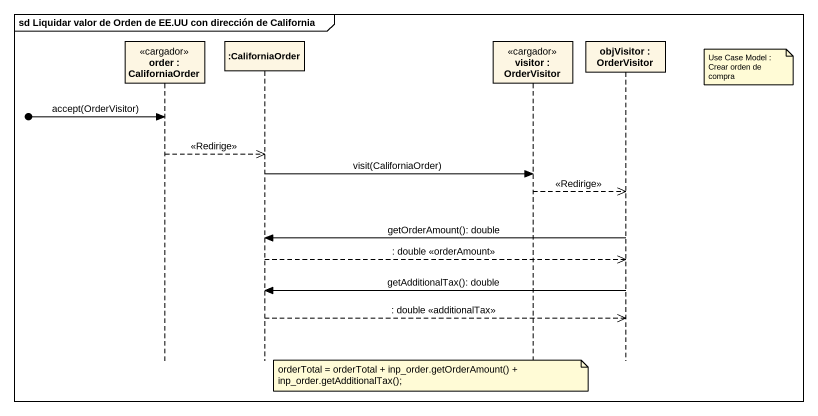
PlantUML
@startuml
mainframe sd Liquidar valor de Orden de EE.UU con dirección de California
hide footbox
participant "order : CaliforniaOrder" as order <<cargador>>
participant ":CaliforniaOrder" as CaliforniaOrder
participant "visitor : OrderVisitor" as visitor <<cargador>>
participant "objVisitor : OrderVisitor" as objVisitor

note right of objVisitor : Use Case Model : Crear orden de compra
[o-> order : accept(OrderVisitor)
order -->> CaliforniaOrder : <<Redirige>>
CaliforniaOrder -> visitor : visit(CaliforniaOrder)
visitor -->> objVisitor : <<Redirige>>
objVisitor -> CaliforniaOrder : getOrderAmount(): double
CaliforniaOrder -->> objVisitor : : double <<orderAmount>>
objVisitor -> CaliforniaOrder : getAdditionalTax(): double
CaliforniaOrder -->> objVisitor : : double <<additionalTax>>
note over visitor : orderTotal = orderTotal + inp_order.getOrderAmount() + inp_order.getAdditionalTax();
@enduml
